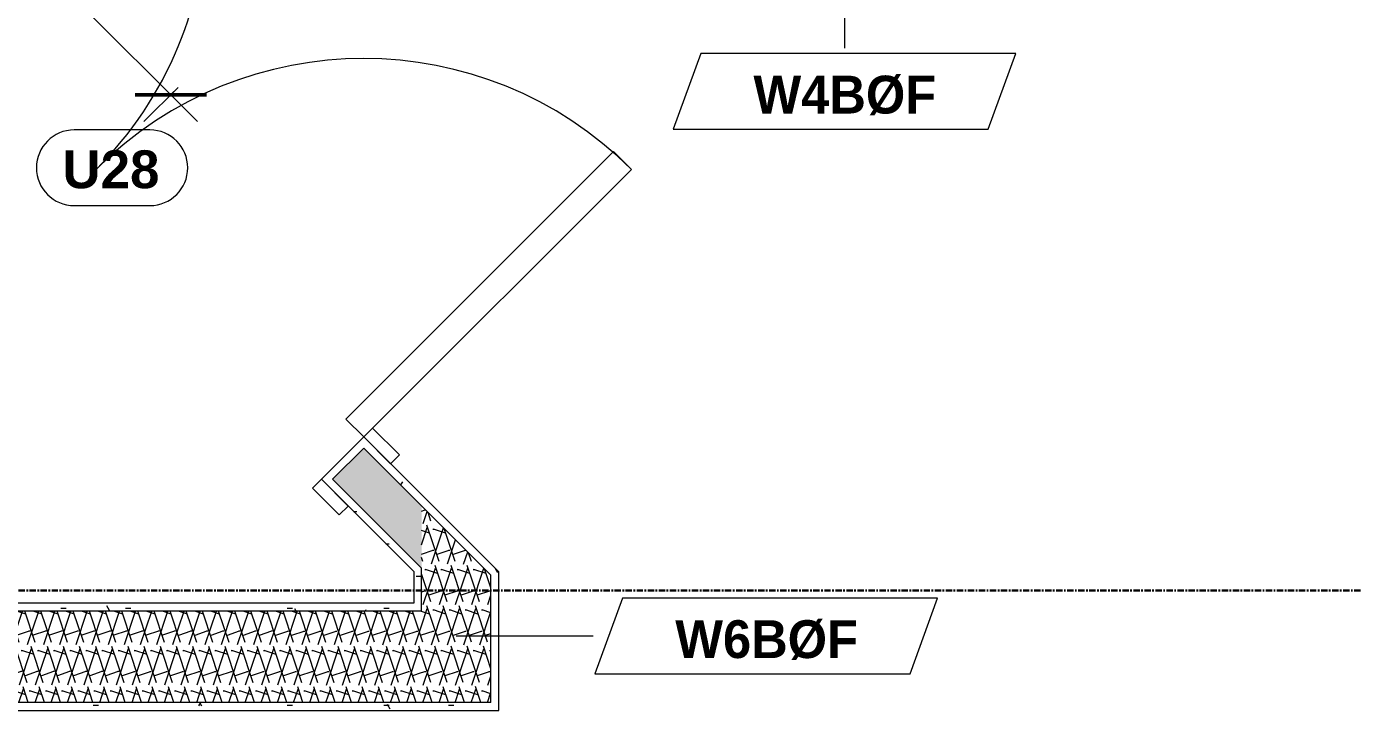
# Model space of a CAD drawing. Header units: inches. Extents: x -4058 to -1781, y 9814 to 12289.
# Drawn here: x -2329.8 to -2224.7, y 10157.7 to 10211.9 of the extents above; entities that cross this region are included whole.
import ezdxf

# ---------------------------------------------------------------- set-up
doc = ezdxf.new("R2010")
doc.units = ezdxf.units.IN
doc.header["$MEASUREMENT"] = 0
doc.linetypes.add('Grid Line 1_2_', pattern=[0.875, 0.5, -0.125, 0.125, -0.125])
doc.linetypes.add('Grid Line 1_2__2_', pattern=[0.875, 0.5, -0.125, 0.125, -0.125])
for name, color, linetype, lineweight in [('0-1', 7, 'Continuous', 5), ('A-ANNO-DIMS', 211, 'Continuous', 9), ('A-ANNO-DIMS-32', 211, 'Continuous', 9), ('A-DOOR-2', 31, 'Continuous', 9), ('A-DOOR-IDEN', 31, 'Continuous', 9), ('A-WALL-2', 113, 'Continuous', 9), ('A-WALL-IDEN', 211, 'Continuous', 9), ('A-WALL-PATT-1', 9, 'Continuous', 9), ('I-WALL-3', 2, 'Continuous', 9), ('S-GRID-1', 1, 'Grid Line 1_2_', 9), ('S-GRID-2', 1, 'Grid Line 1_2__2_', 30)]:
    doc.layers.add(name, color=color, linetype=linetype, lineweight=lineweight)
doc.styles.add('Arial_B', font='arialbd.ttf', dxfattribs={"height": 3})
doc.styles.add('Century Gothic', font='ufonts.com_century-gothic.ttf', dxfattribs={"height": 3})
doc.styles.add('Century Gothic_B_1', font='GOTHICB.TTF', dxfattribs={"height": 3})
doc.dimstyles.new('THE_DIMENSION_STRING_4', dxfattribs={"dimscale": 12, "dimtxt": 3.132505, "dimasz": 0.333333, "dimexe": 0.25, "dimexo": 0.166667, "dimgap": 0.041667, "dimtad": 1, "dimdec": 4, "dimrnd": 0.0625, "dimzin": 3, "dimdsep": 46, "dimlunit": 4, "dimtxsty": 'Century Gothic', "dimblk1": 'OBLIQUE', "dimblk2": 'OBLIQUE', "dimsah": 1, "dimcen": 0.09, "dimdle": 0.25, "dimazin": 0, "dimtfac": 1, "dimtdec": 4, "dimtix": 1, "dimtmove": 0, "dimatfit": 3, "dimfxl": 1, "dimtvp": 1, "dimtfill": 1, "dimfrac": 2, "dimtolj": 1, "dimtzin": 0, "dimarcsym": 2})
pattern_1 = [(0, (0, 0), (10.24, 2.56), [0.422, -7.258, 0.422, -7.258, -40.96]), (0, (0, 0), (10.24, 2.56), [-15.36, 0.422, -14.938, 0.422, -7.258, -17.92]), (0, (0, 0), (10.24, 2.56), [-38.4, 0.422, -4.698, 0.422, -12.378]), (120, (3.84, 1.28), (-7.33702503, 7.58810013), [0.422, -7.258, 0.422, -7.258, -40.96]), (120, (3.84, 1.28), (-7.33702503, 7.58810013), [-15.36, 0.422, -14.938, 0.422, -7.258, -17.92]), (120, (3.84, 1.28), (-7.33702503, 7.58810013), [-38.4, 0.422, -4.698, 0.422, -12.378]), (240, (5.12, 6.4), (-2.90297497, -10.14810013), [0.422, -7.258, 0.422, -7.258, -40.96]), (240, (5.12, 6.4), (-2.90297497, -10.14810013), [-15.36, 0.422, -14.938, 0.422, -7.258, -17.92]), (240, (5.12, 6.4), (-2.90297497, -10.14810013), [-38.4, 0.422, -4.698, 0.422, -12.378])]
pattern_2 = [(161.57, (0.16, 0.16), (-1.279773737, -0.000426766), [0, -9.107, 1.011, 0]), (18.43, (-0.16, 0.16), (-1.279773737, 0.000426766), [0, -9.107, 1.011, 0]), (108.43, (0.16, 0.16), (0.639452382, -3.199964008), [3.035, -7.083]), (71.57, (-0.16, 0.16), (0.639452382, 3.199964008), [3.035, -7.083])]

# ---------------------------------------------------------------- blocks, each defined once
blk = doc.blocks.new('CTR - 1st Phase - Shell_rvt-1-UNIT PLANS - 2ND FLOOR')
at = {"layer": 'S-GRID-1'}
blk.add_line((-1781.27, 10167.19), (-4041.78, 10167.19), dxfattribs=at)
blk = doc.blocks.new('CTR - 1st Phase - Structure_rvt-1-UNIT PLANS - 2ND FLOOR')
at = {"layer": 'S-GRID-2'}
blk.add_line((-1781.27, 10167.19), (-4041.78, 10167.19), dxfattribs=at)
blk = doc.blocks.new('SWING - DOUBLE - FLUSH - SWING - DOUBLE - 5-0 x 6-8 - DUMMY-3703244-UNIT PLANS - 2ND FLOOR')
at = {"layer": 'A-DOOR-2'}
for p, q in [((-30, 3.375), (-30, 32.375)), ((-30, 32.375), (-28, 32.375)), ((-28, 32.375), (-28, 2.375)), ((30, 32.375), (28, 32.375)), ((28, 32.375), (28, 2.375)), ((30, 3.375), (30, 32.375)), ((-30, 3.375), (-33, 3.375)), ((-33, 3.375), (-33, 2.375)), ((-30, 2.375), (-30, 3.375)), ((33, 3.375), (30, 3.375)), ((30, 3.375), (30, 2.375)), ((33, 2.375), (33, 3.375)), ((-33, 2.375), (-30, 2.375)), ((-28, 2.375), (-30, 2.375)), ((28, 2.375), (30, 2.375)), ((30, 2.375), (33, 2.375)), ((-30, -2.375), (-33, -2.375)), ((-33, -2.375), (-33, -3.375)), ((-30, -3.375), (-30, -2.375)), ((33, -2.375), (30, -2.375)), ((30, -2.375), (30, -3.375)), ((33, -3.375), (33, -2.375)), ((-33, -3.375), (-30, -3.375)), ((30, -3.375), (33, -3.375))]:
    blk.add_line(p, q, dxfattribs=at)
for centre, start, end in [((-30, 2.375), 360, 90), ((30, 2.375), 90, 180)]:
    blk.add_arc(centre, 30, start, end, dxfattribs=at)
blk = doc.blocks.new('Door Tag - Type Mark-2601225-UNIT PLANS - 2ND FLOOR')
at = {"layer": 'A-DOOR-IDEN'}
for p, q in [((0.09375, 0.09375), (-0.09375, 0.09375)), ((-0.09375, -0.09375), (0.09375, -0.09375))]:
    blk.add_line(p, q, dxfattribs=at)
for centre, start, end in [((-0.09375, 0), 90, 270), ((0.09375, 0), 270, 90)]:
    blk.add_arc(centre, 0.09375, start, end, dxfattribs=at)
blk = doc.blocks.new('Wall Tag - Arch Wall-3956453-UNIT PLANS - 2ND FLOOR')
at = {"layer": 'A-WALL-IDEN'}
for p, q in [((-0.3561, 0.0937), (-0.4244, -0.0937)), ((0.4244, 0.0937), (-0.3561, 0.0937)), ((0.3561, -0.0937), (0.4244, 0.0937)), ((-0.4244, -0.0937), (0.3561, -0.0937))]:
    blk.add_line(p, q, dxfattribs=at)
blk = doc.blocks.new('DIMBLOCK830-UNIT PLANS - 2ND FLOOR')
at = {"layer": 'A-ANNO-DIMS-32'}
for p, q in [((-2359.46, 10237.75), (-2352.41, 10244.8)), ((-2356.65, 10244.8), (-2316.21, 10204.36)), ((-2354.53, 10242.67), (-2359.46, 10237.75)), ((-2317.75, 10207.06), (-2320.46, 10204.36)), ((-2318.34, 10206.48), (-2317.75, 10207.06))]:
    blk.add_line(p, q, dxfattribs=at)
at = {"layer": 'A-ANNO-DIMS-32', "lineweight": 50}
for p, q in [((-2354.53, 10242.67), (-2357.36, 10242.67)), ((-2354.53, 10242.67), (-2351.7, 10242.67)), ((-2318.34, 10206.48), (-2321.16, 10206.48)), ((-2318.34, 10206.48), (-2315.51, 10206.48))]:
    blk.add_line(p, q, dxfattribs=at)
at = {"layer": 'A-ANNO-DIMS-32', "color": 0, "insert": (-2340.6, 10234.89), "char_height": 3, "width": 24.5827, "attachment_point": 1, "rotation": 315, "line_spacing_factor": 0.984502, "style": 'Century Gothic', "bg_fill": 3, "box_fill_scale": 1.25, "bg_fill_color": 256, "bg_fill_true_color": 13158600, "bg_fill_transparency": 0}
blk.add_mtext('4\' - 3 3/16"', dxfattribs=at)
blk = doc.blocks.new('_Oblique')
at = {"color": 0, "linetype": 'ByBlock', "lineweight": -2}
blk.add_line((-0.5, -0.5), (0.5, 0.5), dxfattribs=at)

msp = doc.modelspace()

# ---------------------------------------------------------------- hatches: boundary and pattern name
at = {"layer": 'A-WALL-PATT-1'}
h = msp.add_hatch(dxfattribs=at)
h.set_pattern_fill('FP_1', color=256, style=0, pattern_type=2)
h.set_pattern_definition(pattern_1)
h.paths.add_polyline_path([(-2292.94874, 10168.38815), (-2292.94874, 10169.27203), (-2303.03218, 10179.35547), (-2304.71156, 10177.6761), (-2304.26962, 10177.23415), (-2303.03218, 10178.47159), (-2293.87737, 10169.31678)], flags=0)
h.paths.add_polyline_path([(-2347.13797, 10220.1025), (-2345.45859, 10221.78188), (-2364.99874, 10241.32203), (-2364.99874, 10240.43815), (-2346.34247, 10221.78188), (-2347.57991, 10220.54444), (-2347.44687, 10220.41141)], flags=0)
h = msp.add_hatch(dxfattribs=at)
h.set_pattern_fill('FP_5', color=256, style=0, pattern_type=2)
h.set_pattern_definition(pattern_2)
h.paths.add_polyline_path([(-2298.44874, 10168.9384), (-2298.44874, 10173.88815), (-2303.03218, 10178.47159), (-2305.50705, 10175.99672), (-2299.07374, 10169.5634)], flags=0)
h.paths.add_polyline_path([(-2348.81734, 10219.30701), (-2346.34247, 10221.78188), (-2364.37374, 10239.81315), (-2364.37374, 10234.8634), (-2349.92174, 10220.41141)], flags=0)
h = msp.add_hatch(dxfattribs=at)
h.set_pattern_fill('FP_1', color=256, style=0, pattern_type=2)
h.set_pattern_definition(pattern_1)
h.paths.add_polyline_path([(-2299.07374, 10168.67952), (-2299.07374, 10169.5634), (-2305.50705, 10175.99672), (-2304.26962, 10177.23415), (-2304.71156, 10177.6761), (-2306.39094, 10175.99672)], flags=0)
h.paths.add_polyline_path([(-2348.81734, 10218.42312), (-2347.13797, 10220.1025), (-2347.57991, 10220.54444), (-2348.81734, 10219.30701), (-2360.87374, 10231.3634), (-2360.87374, 10230.47952), (-2350.80563, 10220.41141)], flags=0)
h = msp.add_hatch(dxfattribs=at)
h.set_pattern_fill('FP_5', color=256, style=0, pattern_type=2)
h.set_pattern_definition(pattern_2)
h.paths.add_polyline_path([(-2298.44874, 10158.2894), (-2292.94874, 10158.2894), (-2292.94874, 10168.38815), (-2298.44874, 10173.88815), (-2298.44874, 10165.5394)], flags=0)
h = msp.add_hatch(dxfattribs=at)
h.set_pattern_fill('FP_1', color=256, style=0, pattern_type=2)
h.set_pattern_definition(pattern_1)
h.paths.add_polyline_path([(-2298.44874, 10165.5394), (-2298.44874, 10168.9384), (-2299.07374, 10169.5634), (-2299.07374, 10165.5394)], flags=0)
h = msp.add_hatch(dxfattribs=at)
h.set_pattern_fill('FP_1', color=256, style=0, pattern_type=2)
h.set_pattern_definition(pattern_1)
h.paths.add_polyline_path([(-2292.32374, 10157.6644), (-2292.32374, 10168.64703), (-2292.94874, 10169.27203), (-2292.94874, 10157.6644)], flags=0)
h = msp.add_hatch(dxfattribs=at)
h.set_pattern_fill('FP_5', color=256, style=0, pattern_type=2)
h.set_pattern_definition(pattern_2)
h.paths.add_polyline_path([(-2360.24874, 10158.2894), (-2298.44874, 10158.2894), (-2298.44874, 10165.5394), (-2360.87374, 10165.5394), (-2360.87374, 10158.2894)], flags=0)
h = msp.add_hatch(dxfattribs=at)
h.set_pattern_fill('FP_1', color=256, style=0, pattern_type=2)
h.set_pattern_definition(pattern_1)
h.paths.add_polyline_path([(-2360.24874, 10165.5394), (-2299.07374, 10165.5394), (-2299.07374, 10166.1644), (-2360.24874, 10166.1644)], flags=0)
h = msp.add_hatch(dxfattribs=at)
h.set_pattern_fill('FP_1', color=256, style=0, pattern_type=2)
h.set_pattern_definition(pattern_1)
h.paths.add_polyline_path([(-2360.24874, 10157.6644), (-2292.94874, 10157.6644), (-2292.94874, 10158.2894), (-2360.24874, 10158.2894)], flags=0)

# ---------------------------------------------------------------- linework, layer by layer
at = {"layer": 'A-WALL-2'}
for p, q in [((-2303.03218, 10179.35547), (-2306.39094, 10175.99672)), ((-2292.32374, 10168.64703), (-2303.03218, 10179.35547)), ((-2303.03218, 10178.47159), (-2305.50705, 10175.99672)), ((-2303.03218, 10178.47159), (-2292.94874, 10168.38815)), ((-2306.39094, 10175.99672), (-2299.07374, 10168.67952)), ((-2305.50705, 10175.99672), (-2298.44874, 10168.9384)), ((-2299.07374, 10168.67952), (-2299.07374, 10166.1644)), ((-2298.44874, 10165.5394), (-2298.44874, 10168.9384)), ((-2292.32374, 10157.6644), (-2292.32374, 10168.64703)), ((-2292.94874, 10158.2894), (-2292.94874, 10168.38815)), ((-2298.44874, 10165.5394), (-2360.87374, 10165.5394)), ((-2292.94874, 10158.2894), (-2396.87374, 10158.2894)), ((-2299.07374, 10157.6644), (-2292.32374, 10157.6644))]:
    msp.add_line(p, q, dxfattribs=at)
at = {"layer": 'A-WALL-IDEN'}
for p, q in [((-2264.92329, 10218.7894), (-2264.92329, 10210.16702)), ((-2295.69874, 10163.57361), (-2284.85558, 10163.57361))]:
    msp.add_line(p, q, dxfattribs=at)
at = {"layer": 'I-WALL-3'}
for p, q in [((-2299.07374, 10166.1644), (-2360.24874, 10166.1644)), ((-2360.24874, 10157.6644), (-2299.07374, 10157.6644))]:
    msp.add_line(p, q, dxfattribs=at)

# ---------------------------------------------------------------- block references
at = {"layer": '0-1'}
for name in ['CTR - 1st Phase - Shell_rvt-1-UNIT PLANS - 2ND FLOOR', 'CTR - 1st Phase - Structure_rvt-1-UNIT PLANS - 2ND FLOOR']:
    msp.add_blockref(name, (0, 0), dxfattribs=at)
at = {"layer": 'A-DOOR-2', "rotation": 314.9999999999073}
msp.add_blockref('SWING - DOUBLE - FLUSH - SWING - DOUBLE - 5-0 x 6-8 - DUMMY-3703244-UNIT PLANS - 2ND FLOOR', (-2325.92476, 10198.8893), dxfattribs=at)
at = {"layer": 'A-DOOR-IDEN', "xscale": 31.99999999999999, "yscale": 31.99999999999999, "zscale": 31.99999999999999}
msp.add_blockref('Door Tag - Type Mark-2601225-UNIT PLANS - 2ND FLOOR', (-2322.98283, 10200.69578), dxfattribs=at)
at = {"layer": 'A-WALL-IDEN', "xscale": 31.99999999999999, "yscale": 31.99999999999999, "zscale": 31.99999999999999}
for p in [(-2264.92329, 10206.749), (-2271.12388, 10163.57361)]:
    msp.add_blockref('Wall Tag - Arch Wall-3956453-UNIT PLANS - 2ND FLOOR', p, dxfattribs=at)

# ---------------------------------------------------------------- texts
at = {"layer": 'A-DOOR-IDEN', "insert": (-2326.91471, 10202.07564), "char_height": 3, "width": 9.393, "attachment_point": 1, "style": 'Arial_B'}
msp.add_mtext('U28', dxfattribs=at)
at = {"layer": 'A-WALL-IDEN', "char_height": 3, "width": 17.372, "attachment_point": 1, "style": 'Century Gothic_B_1'}
for s, insert in [('W4BØF', (-2272.13921, 10207.99654)), ('W6BØF', (-2278.3398, 10164.82115))]:
    msp.add_mtext(s, dxfattribs=dict(at, insert=insert))

# ---------------------------------------------------------------- next in the draw order: dimensions: what is measured, and where the dimension line sits
at = {"layer": 'A-ANNO-DIMS'}
dim = msp.add_linear_dim(base=(-2318.33566, 10206.47841), p1=(-2360.87374, 10236.331), p2=(-2316.33566, 10208.47841), angle=315, dimstyle='THE_DIMENSION_STRING_4', override={"dimpost": '<>', "dimfxl": 52.530064}, dxfattribs=at)
dim.commit()
dim.dimension.update_dxf_attribs({"geometry": 'DIMBLOCK830-UNIT PLANS - 2ND FLOOR', "text_midpoint": (-2334.84822, 10226.16118)})

doc.saveas('drawing.dxf')
